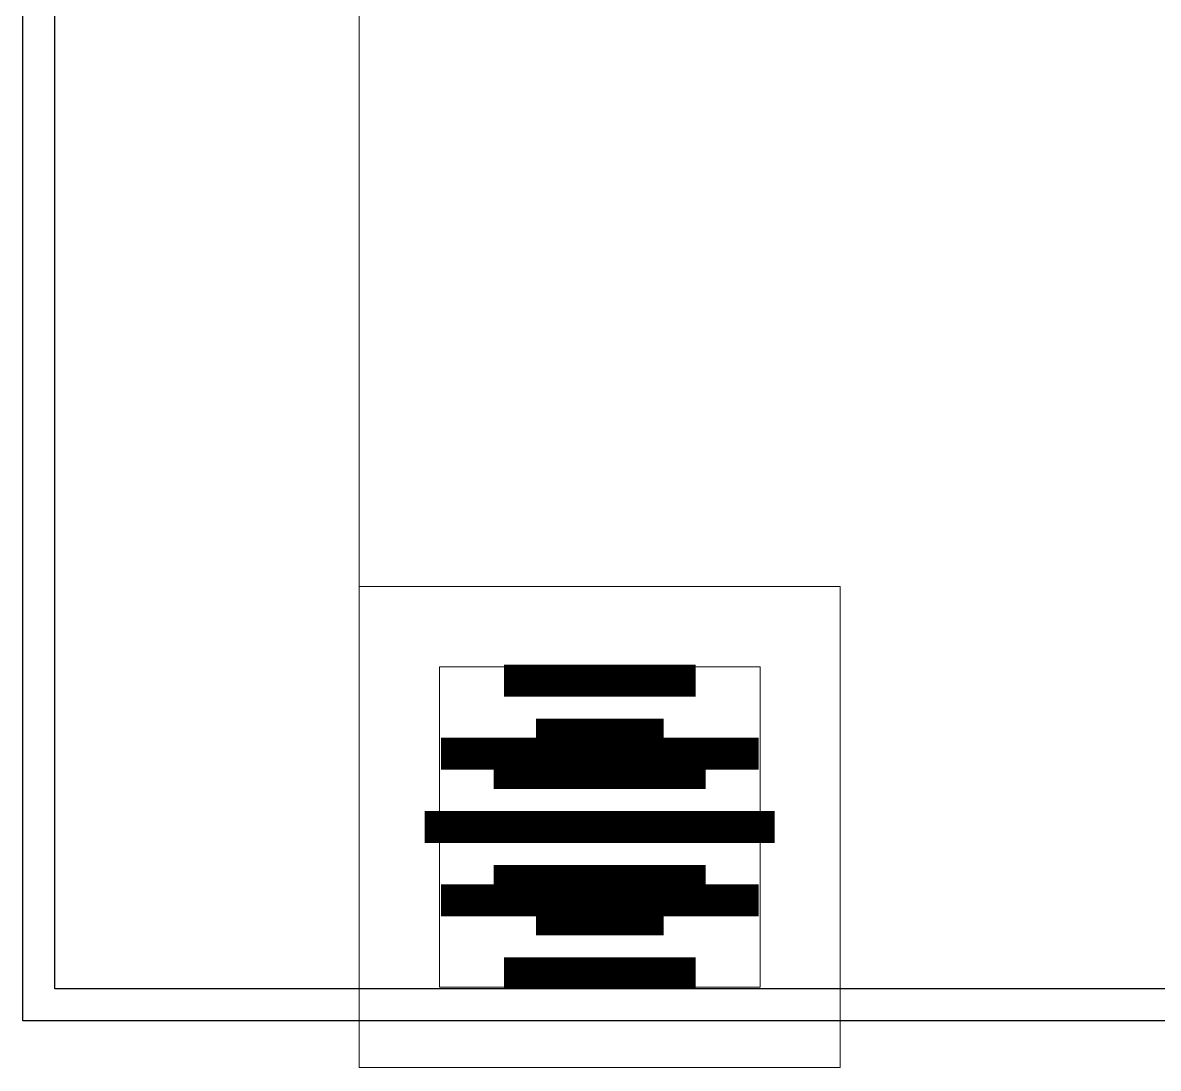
# Model space of a CAD drawing. Header units: millimetres. Extents: x -343543 to 400519, y -115663 to 104219.
# Drawn here: x -306943.5 to -306589.3, y 8955.3 to 9281.3 of the extents above; entities that cross this region are included whole.
import ezdxf

# ---------------------------------------------------------------- set-up
doc = ezdxf.new("R2010")
doc.units = ezdxf.units.MM
doc.layers.get('0').update_dxf_attribs({"color": 231, "lineweight": 0})
for name, color, linetype, lineweight in [('A-SYMBOLS', 10, 'Continuous', 13), ('XREF MAT BANG TUONG XAY$0$01.Xref _MB T1$0$A-FURN', 8, 'Continuous', 5), ('XREF MAT BANG TUONG XAY$0$01.Xref _MB T1$0$A-FURN @ 50', 8, 'Continuous', 5), ('XREF MAT BANG TUONG XAY$0$01.Xref _MB T1$0$A-FURN @ 75', 8, 'Continuous', 5), ('XREF MAT BANG TUONG XAY$0$01.Xref _MB T1$0$A-TEXT', 8, 'Continuous', 25)]:
    doc.layers.add(name, color=color, linetype=linetype, lineweight=lineweight)
doc.layers.add('XREF MAT BANG TUONG XAY$0$A-FNSH', color=8, linetype='Continuous')

# ---------------------------------------------------------------- blocks, each defined once
blk = doc.blocks.new('XREF MAT BANG TUONG XAY$0$01.Xref _MB T1$0$Drain')
at = {"color": 8}
blk.add_lwpolyline([(-1.2, -1.2), (1.2, -1.2), (1.2, 1.2), (-1.2, 1.2)], close=True, dxfattribs=at)
at = {"color": 8, "const_width": 0.16}
for points in [[(0, 0.873), (0, -0.873)], [(-0.3653, 0.793), (-0.3653, -0.793)], [(0.3653, 0.793), (0.3653, -0.793)], [(-0.7306, 0.478), (-0.7306, -0.478)], [(0.7306, 0.478), (0.7306, -0.478)]]:
    blk.add_lwpolyline(points, dxfattribs=at)
blk = doc.blocks.new('*U3474')
at = {"layer": 'XREF MAT BANG TUONG XAY$0$01.Xref _MB T1$0$A-FURN @ 50', "color": 8, "xscale": 41.66666666666719, "yscale": 41.66666666666719, "zscale": 41.66666666666719, "rotation": 90}
blk.add_blockref('XREF MAT BANG TUONG XAY$0$01.Xref _MB T1$0$Drain', (-405, 6030.5), dxfattribs=at)
at = {"layer": 'XREF MAT BANG TUONG XAY$0$01.Xref _MB T1$0$A-FURN @ 75', "color": 8, "xscale": 62.50000000000078, "yscale": 62.50000000000078, "zscale": 62.50000000000078, "rotation": 90}
blk.add_blockref('XREF MAT BANG TUONG XAY$0$01.Xref _MB T1$0$Drain', (-405, 6030.5), dxfattribs=at)
blk = doc.blocks.new('XREF MAT BANG TUONG XAY$0$01.Xref _MB T1$0$Phong tam')
at = {"layer": 'XREF MAT BANG TUONG XAY$0$01.Xref _MB T1$0$A-FURN', "color": 8, "elevation": 0}
blk.add_lwpolyline([(-330, 6965), (-235, 6965), (-235, 5980), (-330, 5980)], close=True, dxfattribs=at)
at = {"layer": 'XREF MAT BANG TUONG XAY$0$01.Xref _MB T1$0$A-FURN', "linetype": 'Continuous'}
blk.add_blockref('*U3474', (0, 0), dxfattribs=at)
blk = doc.blocks.new('01.Xref _MB T1')
at = {"layer": 'XREF MAT BANG TUONG XAY$0$A-FNSH', "color": 8}
for points in [[(31630.0013, 4480.00014), (31630.0013, 5459.99999), (32825.00096, 5459.99999), (32825.00096, 5604.99999), (31630.0013, 5604.99999), (31630.0013, 6584.99999), (32825.0013, 6584.99999), (32825.0013, 6729.99999), (31630.0013, 6729.99999), (31630.0013, 7709.99999), (32825.00071, 7709.99999), (32825.00071, 7854.99999), (31630.0013, 7854.99999), (31630.0013, 8834.99999), (32825.00067, 8834.99999), (32825.00067, 8979.99999), (31630.00143, 8980.00015), (31630.01054, 9964.99999), (32975.0013, 9964.99999), (32975.0013, 10224.99999), (31620.00486, 10224.99999)], [(31620.0013, 4470.00014), (31620.0013, 5469.99999), (32815.00096, 5469.99999), (32815.00096, 5594.99999), (31620.0013, 5594.99999), (31620.0013, 6594.99999), (32815.0013, 6594.99999), (32815.0013, 6719.99999), (31620.0013, 6719.99999), (31620.0013, 7719.99999), (32815.00071, 7719.99999), (32815.00071, 7844.99999), (31620.0013, 7844.99999), (31620.0013, 8844.99999), (32815.00067, 8844.99999), (32815.00067, 8969.99999), (31620.00134, 8970.00015), (31620.01063, 9974.99999), (32965.0013, 9974.99999), (32965.0013, 10214.99999), (31620.00671, 10214.99999)]]:
    blk.add_lwpolyline(points, dxfattribs=at)
at = {"layer": 'XREF MAT BANG TUONG XAY$0$01.Xref _MB T1$0$A-TEXT', "color": 8, "xscale": -1}
blk.add_blockref('XREF MAT BANG TUONG XAY$0$01.Xref _MB T1$0$Phong tam', (31395.0001, 2999.99999), dxfattribs=at)

msp = doc.modelspace()

# ---------------------------------------------------------------- block references
at = {"layer": 'A-SYMBOLS'}
msp.add_blockref('01.Xref _MB T1', (-338563.48, 0), dxfattribs=at)

doc.saveas('drawing.dxf')
